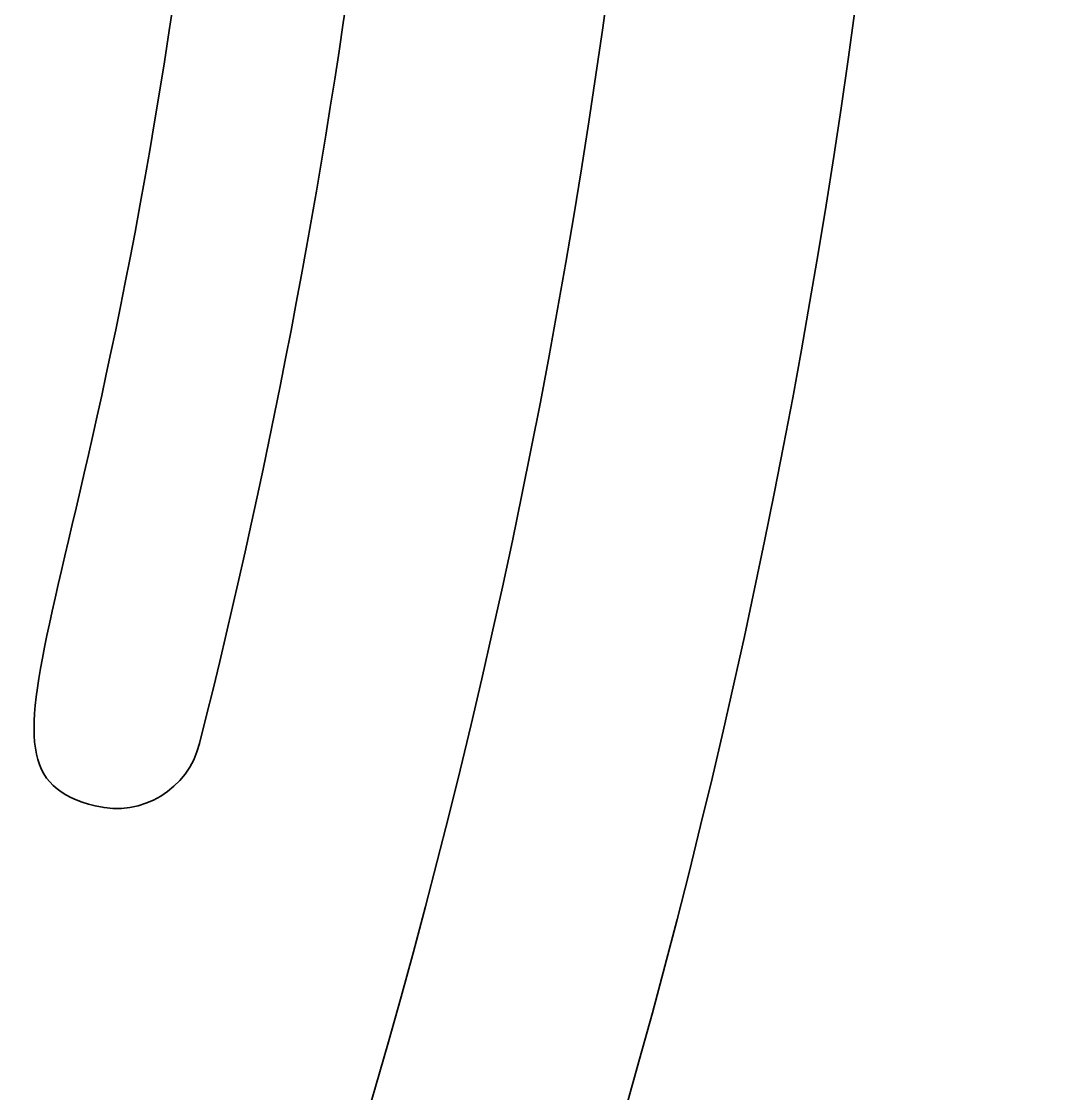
# Model space of a CAD drawing. Header units: inches. Extents: x 22.83 to 27.83, y -13.42 to -8.14.
# Drawn here: x 26.7463 to 26.9539, y -11.4311 to -11.2147 of the extents above; entities that cross this region are included whole.
import ezdxf

# ---------------------------------------------------------------- set-up
doc = ezdxf.new("R2010")
doc.units = ezdxf.units.IN
doc.header["$MEASUREMENT"] = 0
doc.layers.add('_U+0421_U+043B_U+043E_U+0439 1', color=7, linetype='Continuous')

# ---------------------------------------------------------------- blocks, each defined once
blk = doc.blocks.new('block 6')
at = {"layer": '_U+0421_U+043B_U+043E_U+0439 1', "color": 7, "lineweight": 35, "true_color": 0xffffff}
blk.add_open_spline([(26.7811, -10.62275), (26.77541, -10.60061), (26.74178, -10.60913), (26.74746, -10.63135), (26.75814, -10.67311), (26.76701, -10.71604), (26.77399, -10.75966), (26.77975, -10.79567), (26.7645, -10.83295), (26.73283, -10.85104), (26.64541, -10.90099), (26.64716, -11.03883), (26.73673, -11.08562), (26.7689, -11.10242), (26.78608, -11.13882), (26.78177, -11.17485), (26.76262, -11.33487), (26.73129, -11.36552), (26.76116, -11.37306), (26.77073, -11.37538), (26.77993, -11.36962), (26.78223, -11.36048), (26.84147, -11.12572), (26.84419, -10.86954), (26.7811, -10.62275)], degree=3, knots=[0, 0, 0, 0, 1, 1, 1, 2, 2, 2, 3, 3, 3, 4, 4, 4, 5, 5, 5, 6, 6, 6, 7, 7, 7, 8, 8, 8, 8], dxfattribs=at)
blk = doc.blocks.new('block 2')
at = {"layer": '_U+0421_U+043B_U+043E_U+0439 1'}
blk.add_blockref('block 6', (0, 0), dxfattribs=at)

msp = doc.modelspace()

# ---------------------------------------------------------------- linework, layer by layer
at = {"layer": '_U+0421_U+043B_U+043E_U+0439 1', "color": 240, "lineweight": 35, "true_color": 0xed1c24}
for points, knots in [([(27.59061, -8.13874), (27.59061, -8.13874), (23.07606, -8.13874), (23.07606, -8.13874), (22.94201, -8.13874), (22.83333, -8.24487), (22.83333, -8.37579), (22.83333, -8.37579), (22.83333, -13.17977), (22.83333, -13.17977), (22.83333, -13.31069), (22.94201, -13.41682), (23.07606, -13.41682), (23.07606, -13.41682), (27.59061, -13.41682), (27.59061, -13.41682), (27.72466, -13.41682), (27.83333, -13.31069), (27.83333, -13.17977), (27.83333, -13.17977), (27.83333, -8.37579), (27.83333, -8.37579), (27.83333, -8.24487), (27.72466, -8.13874), (27.59061, -8.13874)], [0, 0, 0, 0, 1, 1, 1, 2, 2, 2, 3, 3, 3, 4, 4, 4, 5, 5, 5, 6, 6, 6, 7, 7, 7, 8, 8, 8, 8]), ([(25.34722, -12.59335), (25.34722, -12.59335), (25.34722, -12.54335), (25.34722, -12.54335), (26.18968, -12.53592), (26.87115, -11.85462), (26.87887, -11.01224), (26.87887, -11.01224), (26.92887, -11.01224), (26.92887, -11.01224), (26.92112, -11.88086), (26.21591, -12.58589), (25.34722, -12.59335)], [0, 0, 0, 0, 1, 1, 1, 2, 2, 2, 3, 3, 3, 4, 4, 4, 4])]:
    msp.add_open_spline(points, degree=3, knots=knots, dxfattribs=at)

# ---------------------------------------------------------------- block references
at = {"layer": '_U+0421_U+043B_U+043E_U+0439 1'}
msp.add_blockref('block 2', (0, 0), dxfattribs=at)

doc.saveas('drawing.dxf')
